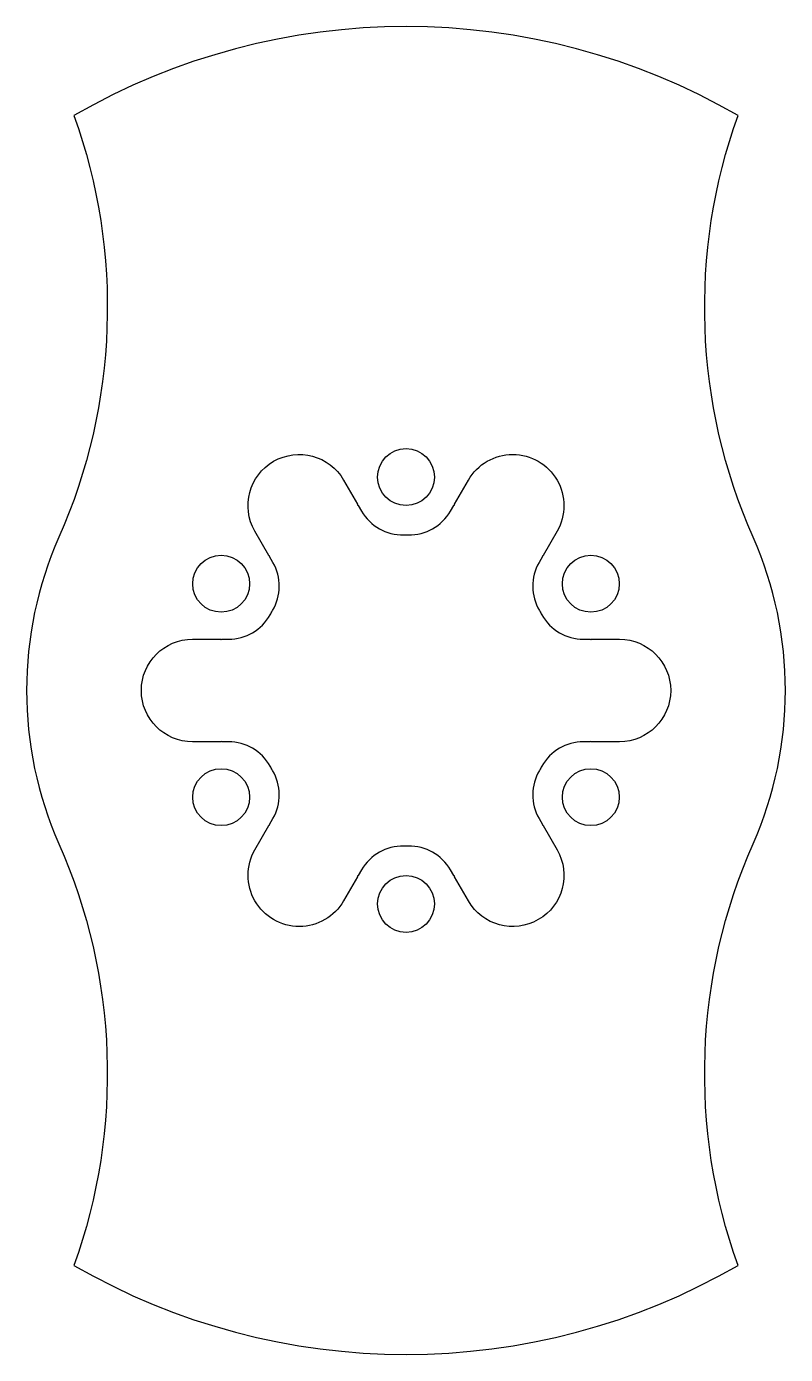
# Model space of a CAD drawing. Header units: inches. Extents: x -1.04 to 0.96, y -1.8 to 1.7.
import ezdxf

# ---------------------------------------------------------------- set-up
doc = ezdxf.new("R2010")
doc.units = ezdxf.units.IN
doc.layers.get('0').update_dxf_attribs({"linetype": 'CONTINUOUS'})

msp = doc.modelspace()

# ---------------------------------------------------------------- linework, layer by layer
for points in [[(0.8756, -0.4575, 0.210894), (0.8756, 0.3501, -0.192258), (0.8358, 1.4619, 0.267949), (-0.9142, 1.4619, -0.192258), (-0.9541, 0.3501, 0.210894), (-0.9541, -0.4575, -0.192258), (-0.9142, -1.5692, 0.267949), (0.8358, -1.5692, -0.192258)], [(-0.5281, 0.0813), (-0.5264, 0.0803), (-0.5247, 0.0813), (-0.5071, 0.0813, 0.272124), (-0.3974, 0.1458, -0.007782), (-0.3911, 0.1568, 0.272124), (-0.3901, 0.284), (-0.3989, 0.2992), (-0.3989, 0.3012), (-0.4006, 0.3022), (-0.4374, 0.366, -1), (-0.2036, 0.501), (-0.1667, 0.4372), (-0.1667, 0.4352), (-0.165, 0.4342), (-0.1562, 0.419, 0.272124), (-0.0456, 0.3563, -0.007782), (-0.0328, 0.3563, 0.272124), (0.0778, 0.419), (0.0866, 0.4342), (0.0883, 0.4352), (0.0883, 0.4372), (0.1251, 0.501, -1), (0.3589, 0.366), (0.3221, 0.3022), (0.3204, 0.3012), (0.3204, 0.2992), (0.3116, 0.284, 0.272124), (0.3126, 0.1568, -0.007782), (0.319, 0.1458, 0.272124), (0.4286, 0.0813), (0.4462, 0.0813), (0.4479, 0.0803), (0.4496, 0.0813), (0.5233, 0.0813, -1), (0.5233, -0.1887), (0.4496, -0.1887), (0.4479, -0.1877), (0.4462, -0.1887), (0.4286, -0.1887, 0.272124), (0.319, -0.2531, -0.007782), (0.3126, -0.2642, 0.272124), (0.3116, -0.3914), (0.3204, -0.4066), (0.3204, -0.4085), (0.3221, -0.4095), (0.3589, -0.4733, -1), (0.1251, -0.6083), (0.0883, -0.5445), (0.0883, -0.5426), (0.0866, -0.5416), (0.0778, -0.5264, 0.272124), (-0.0328, -0.4636, -0.007782), (-0.0456, -0.4636, 0.272124), (-0.1562, -0.5264), (-0.165, -0.5416), (-0.1667, -0.5426), (-0.1667, -0.5445), (-0.2036, -0.6083, -1), (-0.4374, -0.4733), (-0.4006, -0.4095), (-0.3989, -0.4085), (-0.3989, -0.4066), (-0.3901, -0.3914, 0.272124), (-0.3911, -0.2642, -0.007782), (-0.3974, -0.2531, 0.272124), (-0.5071, -0.1887), (-0.5247, -0.1887), (-0.5264, -0.1877), (-0.5281, -0.1887), (-0.6017, -0.1887, -1), (-0.6017, 0.0813)]]:
    msp.add_lwpolyline(points, format="xyb", close=True)
for centre in [(-0.0392, 0.5088), (-0.5264, 0.2276), (0.4479, 0.2276), (-0.5264, -0.3349), (0.4479, -0.3349), (-0.0392, -0.6162)]:
    msp.add_circle(centre, 0.075)

doc.saveas('drawing.dxf')
